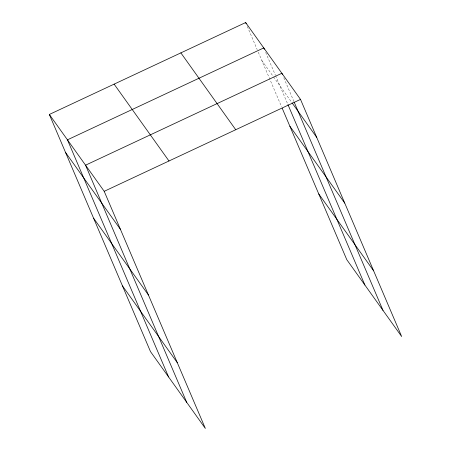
<?xml version="1.0" encoding="UTF-8"?>
<svg xmlns="http://www.w3.org/2000/svg" width="451" height="451" viewBox="0 0 451 451"><rect width="100%" height="100%" fill="white"/><g stroke="black" fill="none" stroke-linecap="round" stroke-linejoin="round"><path stroke-width="0.34" stroke-dasharray="2.25 1.69" d="M261.851 60.541L273.12 76.32M273.52 76.884L291.628 102.247M283.78 77.781L293.945 101.605M265.678 52.417L275.29 74.956M275.561 75.599L287.93 104.587M247.295 26.412L257.183 49.593M258.282 52.169L281.638 106.932"/><path stroke-width="0.68" d="M49.339 114.464L104.204 191.314L205.352 428.45L150.487 351.6L49.339 114.464L245.648 22.55L300.513 99.4L401.661 336.536L346.796 259.686L282.191 108.217M104.204 191.314L300.513 99.4M292.028 102.811L316.715 137.392M289.886 126.257L344.75 203.108M318.761 193.969L373.625 270.82M180.868 52.88L235.732 129.73M114.12 84.134L168.984 160.984M65.547 152.461L120.411 229.305M93.577 218.177L148.441 295.027M122.458 285.883L177.322 362.734M282.405 74.562L281.858 73.271L85.549 165.184L186.697 402.32M294.215 102.247L383.006 310.406M264.303 49.198L263.75 47.913L67.447 139.827L168.595 376.963M287.93 104.587L364.898 285.043M245.648 22.55L246.195 23.835"/></g></svg>
